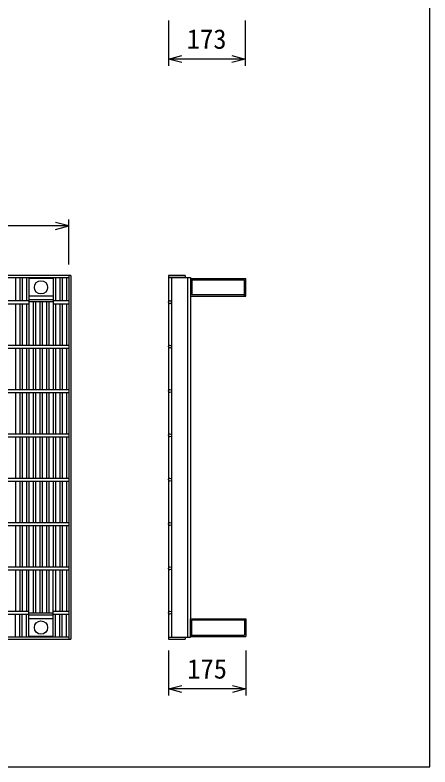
# Model space of a CAD drawing. Units: millimetres, scale not verified. Extents: x -16800 to 16800, y -5940 to 5940.
# Drawn here: x -3516 to -2580, y 1108 to 2803 of the extents above; entities that cross this region are included whole.
import ezdxf
from ezdxf.enums import TextEntityAlignment as Align

# ---------------------------------------------------------------- set-up
doc = ezdxf.new("R2010")
doc.units = ezdxf.units.MM
doc.header["$LTSCALE"] = 20
for name, color, linetype, lineweight in [('0-0_DIM', 7, 'Continuous', 25), ('0-2_HATCH', 6, 'Continuous', 25), ('0-6_TXT', 7, 'Continuous', 25)]:
    doc.layers.add(name, color=color, linetype=linetype, lineweight=lineweight)
doc.styles.add('ＭＳ ゴシック', font='')
doc.styles.get('ＭＳ ゴシック').set_extended_font_data('MS Gothic')

msp = doc.modelspace()

# ---------------------------------------------------------------- linework, layer by layer
at = {"layer": '0-0_DIM'}
for p, q in [((-3170.13, 2790.75), (-3170.13, 2689.16)), ((-2997.13, 2790.75), (-2997.13, 2689.16)), ((-2997.13, 2704.16), (-3170.13, 2704.16)), ((-3395.13, 2241.2), (-3395.13, 2342.78)), ((-3395.13, 2327.78), (-4390.13, 2327.78)), ((-3170.13, 1370.75), (-3170.13, 1269.16)), ((-2995.13, 1370.75), (-2995.13, 1269.16)), ((-2995.13, 1284.16), (-3170.13, 1284.16))]:
    msp.add_line(p, q, dxfattribs=at)
for points in [[(-3140.13, 2696.12), (-3170.13, 2704.16), (-3140.13, 2712.2)], [(-3027.13, 2712.2), (-2997.13, 2704.16), (-3027.13, 2696.12)], [(-3425.13, 2319.74), (-3395.13, 2327.78), (-3425.13, 2335.82)], [(-3140.13, 1276.12), (-3170.13, 1284.16), (-3140.13, 1292.2)], [(-3025.13, 1292.2), (-2995.13, 1284.16), (-3025.13, 1276.12)]]:
    msp.add_lwpolyline(points, dxfattribs=at)
at = {"layer": '0-2_HATCH'}
for p, q in [((-3390.13, 2215.97), (-4395.13, 2215.97)), ((-4390.13, 2211.47), (-3395.13, 2211.47)), ((-3515.13, 2211.47), (-3515.13, 2159.47)), ((-3505.13, 2211.47), (-3505.13, 2159.47)), ((-3500.13, 2211.47), (-3500.13, 2159.47)), ((-3490.13, 2211.47), (-3490.13, 2159.47)), ((-3485.13, 2211.47), (-3485.13, 2059.47)), ((-3430.13, 2209.47), (-3485.13, 2209.47)), ((-3430.13, 2211.47), (-3430.13, 2059.47)), ((-3425.13, 2211.47), (-3425.13, 2159.47)), ((-3415.13, 2211.47), (-3415.13, 2159.47)), ((-3410.13, 2211.47), (-3410.13, 2159.47)), ((-3400.13, 2211.47), (-3400.13, 2159.47)), ((-3395.13, 2215.97), (-3395.13, 1395.97)), ((-3390.13, 2215.97), (-3390.13, 1395.97)), ((-3170.13, 2215.97), (-3170.13, 1395.97)), ((-3132.13, 2215.97), (-3170.13, 2215.97)), ((-3170.13, 2215.97), (-3132.13, 2215.97)), ((-3170.13, 2211.47), (-3120.13, 2211.47)), ((-3163.13, 2211.47), (-3163.13, 1400.47)), ((-3132.13, 2215.97), (-3132.13, 2211.47)), ((-3127.13, 2211.47), (-3127.13, 1400.47)), ((-3120.13, 2211.47), (-3120.13, 1400.47)), ((-3120.13, 2209.47), (-2995.13, 2209.47)), ((-3116.93, 2209.47), (-3116.93, 2172.67)), ((-3116.93, 2206.27), (-2998.33, 2206.27)), ((-2998.33, 2169.47), (-2998.33, 2206.27)), ((-2995.13, 2169.47), (-2995.13, 2209.47)), ((-2998.33, 2172.67), (-3116.93, 2172.67)), ((-4300.13, 2159.47), (-3485.13, 2159.47)), ((-3430.13, 2169.47), (-3485.13, 2169.47)), ((-3430.13, 2161.47), (-3485.13, 2161.47)), ((-3430.13, 2156.97), (-3485.13, 2156.97)), ((-3475.13, 2156.97), (-3475.13, 2059.47)), ((-3470.13, 2156.97), (-3470.13, 2059.47)), ((-3460.13, 2156.97), (-3460.13, 2059.47)), ((-3455.13, 2156.97), (-3455.13, 2059.47)), ((-3445.13, 2156.97), (-3445.13, 2059.47)), ((-3440.13, 2156.97), (-3440.13, 2059.47)), ((-3430.13, 2159.47), (-3395.13, 2159.47)), ((-4300.13, 2152.47), (-3485.13, 2152.47)), ((-3515.13, 2152.47), (-3515.13, 2059.47)), ((-3505.13, 2152.47), (-3505.13, 2059.47)), ((-3500.13, 2152.47), (-3500.13, 2059.47)), ((-3490.13, 2152.47), (-3490.13, 2059.47)), ((-3430.13, 2152.47), (-3395.13, 2152.47)), ((-3425.13, 2152.47), (-3425.13, 2059.47)), ((-3415.13, 2152.47), (-3415.13, 2059.47)), ((-3410.13, 2152.47), (-3410.13, 2059.47)), ((-3400.13, 2152.47), (-3400.13, 2059.47)), ((-4390.13, 2059.47), (-3395.13, 2059.47)), ((-4390.13, 2052.47), (-3395.13, 2052.47)), ((-3515.13, 2052.47), (-3515.13, 1959.47)), ((-3505.13, 2052.47), (-3505.13, 1959.47)), ((-3500.13, 2052.47), (-3500.13, 1959.47)), ((-3490.13, 2052.47), (-3490.13, 1959.47)), ((-3485.13, 2052.47), (-3485.13, 1959.47)), ((-3475.13, 2052.47), (-3475.13, 1959.47)), ((-3470.13, 2052.47), (-3470.13, 1959.47)), ((-3460.13, 2052.47), (-3460.13, 1959.47)), ((-3455.13, 2052.47), (-3455.13, 1959.47)), ((-3445.13, 2052.47), (-3445.13, 1959.47)), ((-3440.13, 2052.47), (-3440.13, 1959.47)), ((-3430.13, 2052.47), (-3430.13, 1959.47)), ((-3425.13, 2052.47), (-3425.13, 1959.47)), ((-3415.13, 2052.47), (-3415.13, 1959.47)), ((-3410.13, 2052.47), (-3410.13, 1959.47)), ((-3400.13, 2052.47), (-3400.13, 1959.47)), ((-4390.13, 1959.47), (-3395.13, 1959.47)), ((-4390.13, 1952.47), (-3395.13, 1952.47)), ((-3515.13, 1952.47), (-3515.13, 1859.47)), ((-3505.13, 1952.47), (-3505.13, 1859.47)), ((-3500.13, 1952.47), (-3500.13, 1859.47)), ((-3490.13, 1952.47), (-3490.13, 1859.47)), ((-3485.13, 1952.47), (-3485.13, 1859.47)), ((-3475.13, 1952.47), (-3475.13, 1859.47)), ((-3470.13, 1952.47), (-3470.13, 1859.47)), ((-3460.13, 1952.47), (-3460.13, 1859.47)), ((-3455.13, 1952.47), (-3455.13, 1859.47)), ((-3445.13, 1952.47), (-3445.13, 1859.47)), ((-3440.13, 1952.47), (-3440.13, 1859.47)), ((-3430.13, 1952.47), (-3430.13, 1859.47)), ((-3425.13, 1952.47), (-3425.13, 1859.47)), ((-3415.13, 1952.47), (-3415.13, 1859.47)), ((-3410.13, 1952.47), (-3410.13, 1859.47)), ((-3400.13, 1952.47), (-3400.13, 1859.47)), ((-4390.13, 1859.47), (-3395.13, 1859.47)), ((-4390.13, 1852.47), (-3395.13, 1852.47)), ((-3515.13, 1852.47), (-3515.13, 1759.47)), ((-3505.13, 1852.47), (-3505.13, 1759.47)), ((-3500.13, 1852.47), (-3500.13, 1759.47)), ((-3490.13, 1852.47), (-3490.13, 1759.47)), ((-3485.13, 1852.47), (-3485.13, 1759.47)), ((-3475.13, 1852.47), (-3475.13, 1759.47)), ((-3470.13, 1852.47), (-3470.13, 1759.47)), ((-3460.13, 1852.47), (-3460.13, 1759.47)), ((-3455.13, 1852.47), (-3455.13, 1759.47)), ((-3445.13, 1852.47), (-3445.13, 1759.47)), ((-3440.13, 1852.47), (-3440.13, 1759.47)), ((-3430.13, 1852.47), (-3430.13, 1759.47)), ((-3425.13, 1852.47), (-3425.13, 1759.47)), ((-3415.13, 1852.47), (-3415.13, 1759.47)), ((-3410.13, 1852.47), (-3410.13, 1759.47)), ((-3400.13, 1852.47), (-3400.13, 1759.47)), ((-4390.13, 1759.47), (-3395.13, 1759.47)), ((-4390.13, 1752.47), (-3395.13, 1752.47)), ((-3515.13, 1752.47), (-3515.13, 1659.47)), ((-3505.13, 1752.47), (-3505.13, 1659.47)), ((-3500.13, 1752.47), (-3500.13, 1659.47)), ((-3490.13, 1752.47), (-3490.13, 1659.47)), ((-3485.13, 1752.47), (-3485.13, 1659.47)), ((-3475.13, 1752.47), (-3475.13, 1659.47)), ((-3470.13, 1752.47), (-3470.13, 1659.47)), ((-3460.13, 1752.47), (-3460.13, 1659.47)), ((-3455.13, 1752.47), (-3455.13, 1659.47)), ((-3445.13, 1752.47), (-3445.13, 1659.47)), ((-3440.13, 1752.47), (-3440.13, 1659.47)), ((-3430.13, 1752.47), (-3430.13, 1659.47)), ((-3425.13, 1752.47), (-3425.13, 1659.47)), ((-3415.13, 1752.47), (-3415.13, 1659.47)), ((-3410.13, 1752.47), (-3410.13, 1659.47)), ((-3400.13, 1752.47), (-3400.13, 1659.47)), ((-4390.13, 1659.47), (-3395.13, 1659.47)), ((-4390.13, 1652.47), (-3395.13, 1652.47)), ((-3515.13, 1652.47), (-3515.13, 1559.47)), ((-3505.13, 1652.47), (-3505.13, 1559.47)), ((-3500.13, 1652.47), (-3500.13, 1559.47)), ((-3490.13, 1652.47), (-3490.13, 1559.47)), ((-3485.13, 1652.47), (-3485.13, 1559.47)), ((-3475.13, 1652.47), (-3475.13, 1559.47)), ((-3470.13, 1652.47), (-3470.13, 1559.47)), ((-3460.13, 1652.47), (-3460.13, 1559.47)), ((-3455.13, 1652.47), (-3455.13, 1559.47)), ((-3445.13, 1652.47), (-3445.13, 1559.47)), ((-3440.13, 1652.47), (-3440.13, 1559.47)), ((-3430.13, 1652.47), (-3430.13, 1559.47)), ((-3425.13, 1652.47), (-3425.13, 1559.47)), ((-3415.13, 1652.47), (-3415.13, 1559.47)), ((-3410.13, 1652.47), (-3410.13, 1559.47)), ((-3400.13, 1652.47), (-3400.13, 1559.47)), ((-4390.13, 1559.47), (-3395.13, 1559.47)), ((-4390.13, 1552.47), (-3395.13, 1552.47)), ((-3515.13, 1552.47), (-3515.13, 1459.47)), ((-3505.13, 1552.47), (-3505.13, 1459.47)), ((-3500.13, 1552.47), (-3500.13, 1459.47)), ((-3490.13, 1552.47), (-3490.13, 1459.47)), ((-3485.13, 1400.47), (-3485.13, 1552.47)), ((-3475.13, 1552.47), (-3475.13, 1454.97)), ((-3470.13, 1552.47), (-3470.13, 1454.97)), ((-3460.13, 1552.47), (-3460.13, 1454.97)), ((-3455.13, 1552.47), (-3455.13, 1454.97)), ((-3445.13, 1552.47), (-3445.13, 1454.97)), ((-3440.13, 1552.47), (-3440.13, 1454.97)), ((-3430.13, 1400.47), (-3430.13, 1552.47)), ((-3425.13, 1552.47), (-3425.13, 1459.47)), ((-3415.13, 1552.47), (-3415.13, 1459.47)), ((-3410.13, 1552.47), (-3410.13, 1459.47)), ((-3400.13, 1552.47), (-3400.13, 1459.47)), ((-4300.13, 1459.47), (-3485.13, 1459.47)), ((-3430.13, 1459.47), (-3395.13, 1459.47)), ((-4300.13, 1452.47), (-3485.13, 1452.47)), ((-3515.13, 1400.47), (-3515.13, 1452.47)), ((-3505.13, 1400.47), (-3505.13, 1452.47)), ((-3500.13, 1400.47), (-3500.13, 1452.47)), ((-3490.13, 1400.47), (-3490.13, 1452.47)), ((-3430.13, 1454.97), (-3485.13, 1454.97)), ((-3430.13, 1450.47), (-3485.13, 1450.47)), ((-3430.13, 1442.47), (-3485.13, 1442.47)), ((-3430.13, 1452.47), (-3395.13, 1452.47)), ((-3425.13, 1400.47), (-3425.13, 1452.47)), ((-3415.13, 1400.47), (-3415.13, 1452.47)), ((-3410.13, 1400.47), (-3410.13, 1452.47)), ((-3400.13, 1400.47), (-3400.13, 1452.47)), ((-2998.33, 1442.47), (-2998.33, 1405.67)), ((-2995.13, 1442.47), (-2995.13, 1402.47)), ((-2998.33, 1439.27), (-3116.93, 1439.27)), ((-3116.93, 1402.47), (-3116.93, 1439.27)), ((-4395.13, 1395.97), (-3390.13, 1395.97)), ((-3395.13, 1400.47), (-4390.13, 1400.47)), ((-3430.13, 1402.47), (-3485.13, 1402.47)), ((-3170.13, 1400.47), (-3120.13, 1400.47)), ((-3170.13, 1395.97), (-3132.13, 1395.97)), ((-3170.13, 1395.97), (-3132.13, 1395.97)), ((-3132.13, 1400.47), (-3132.13, 1395.97)), ((-3120.13, 1402.47), (-2995.13, 1402.47)), ((-3116.93, 1405.67), (-2998.33, 1405.67))]:
    msp.add_line(p, q, dxfattribs=at)
for points in [[(-3120.13, 2209.47), (-3120.13, 2169.47), (-2995.13, 2169.47)], [(-3120.13, 1402.47), (-3120.13, 1442.47), (-2995.13, 1442.47)]]:
    msp.add_lwpolyline(points, dxfattribs=at)
for centre, radius in [((-3457.63, 2189.47), 15), ((-3166.63, 2155.97), 3.5), ((-3166.63, 2055.97), 3.5), ((-3166.63, 1955.97), 3.5), ((-3166.63, 1855.97), 3.5), ((-3166.63, 1755.97), 3.5), ((-3166.63, 1655.97), 3.5), ((-3166.63, 1555.97), 3.5), ((-3166.63, 1455.97), 3.5), ((-3457.63, 1422.47), 15)]:
    msp.add_circle(centre, radius, dxfattribs=at)
at = {"layer": '0-6_TXT'}
msp.add_lwpolyline([(-5079.71, 1108.19), (-2579.71, 1108.19), (-2579.71, 4408.19), (-5079.71, 4408.19)], close=True, dxfattribs=at)

# ---------------------------------------------------------------- texts
at = {"layer": '0-0_DIM', "style": 'ＭＳ ゴシック'}
for s, p in [('173', (-3128.63, 2714.16)), ('175', (-3127.63, 1294.16))]:
    msp.add_text(s, height=43.99, dxfattribs=at).set_placement(p, align=Align.BOTTOM_LEFT)

doc.saveas('drawing.dxf')
